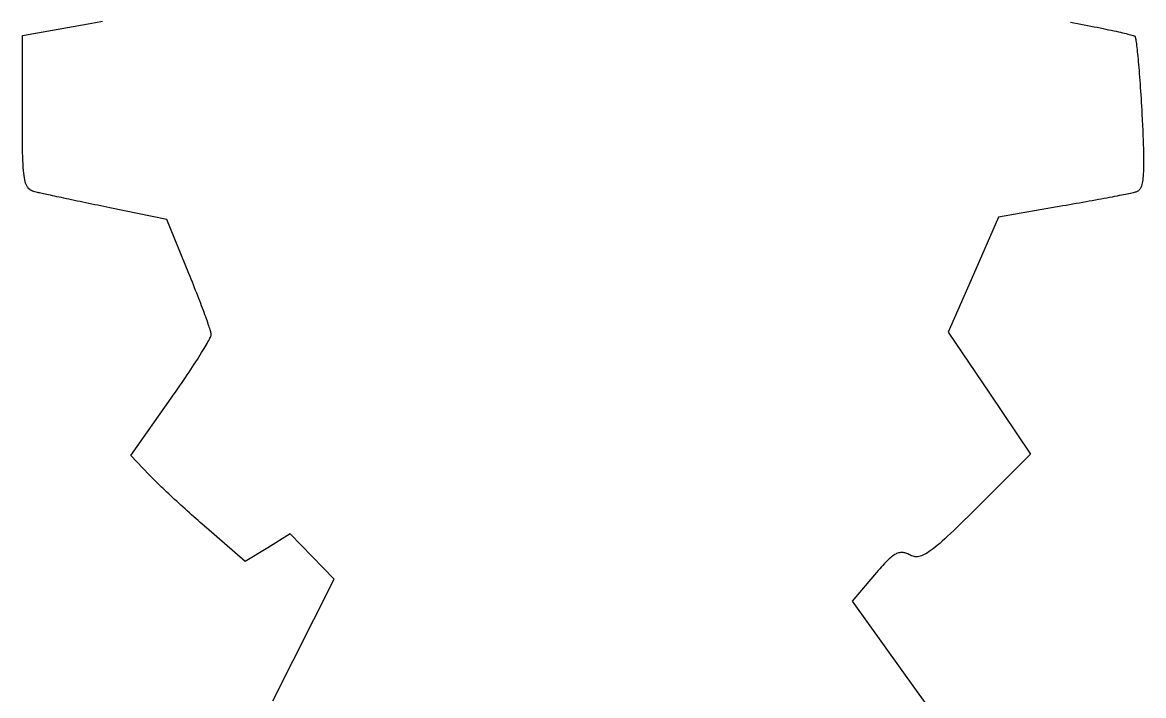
# Model space of a CAD drawing. Extents: x 3.9 to 78.6, y 0.4 to 97.3.
# Drawn here: x 16.33 to 56.89, y 48.54 to 72.92 of the extents above; entities that cross this region are included whole.
import ezdxf

# ---------------------------------------------------------------- set-up
doc = ezdxf.new("R2010")
doc.units = 0
doc.layers.add('LAYER_1', color=7, linetype='CONTINUOUS')

msp = doc.modelspace()

# ---------------------------------------------------------------- linework, layer by layer
at = {"layer": 'LAYER_1', "color": 7}
for p, q in [((16.325, 72.442), (18.708, 72.867)), ((18.708, 72.867), (18.973, 72.915)), ((18.973, 72.915), (19.223, 72.96)), ((54.24, 72.928), (54.368, 72.904)), ((54.368, 72.904), (54.495, 72.88)), ((54.495, 72.88), (54.619, 72.857)), ((54.619, 72.857), (54.742, 72.833)), ((54.742, 72.833), (54.862, 72.81)), ((54.862, 72.81), (54.98, 72.787)), ((54.98, 72.787), (55.095, 72.765)), ((55.095, 72.765), (55.207, 72.743)), ((55.207, 72.743), (55.316, 72.721)), ((55.316, 72.721), (55.422, 72.699)), ((55.422, 72.699), (55.524, 72.678)), ((55.524, 72.678), (55.623, 72.657)), ((55.623, 72.657), (55.718, 72.637)), ((55.718, 72.637), (55.809, 72.618)), ((55.809, 72.618), (55.896, 72.599)), ((16.325, 69.665), (16.325, 72.442)), ((55.896, 72.599), (55.978, 72.58)), ((55.978, 72.58), (56.056, 72.563)), ((56.056, 72.563), (56.13, 72.546)), ((56.13, 72.546), (56.198, 72.53)), ((56.198, 72.53), (56.261, 72.514)), ((56.261, 72.514), (56.319, 72.5)), ((56.319, 72.5), (56.372, 72.486)), ((56.372, 72.486), (56.419, 72.473)), ((56.419, 72.473), (56.46, 72.461)), ((56.46, 72.461), (56.495, 72.45)), ((56.495, 72.45), (56.524, 72.441)), ((56.524, 72.441), (56.547, 72.432)), ((56.547, 72.432), (56.563, 72.424)), ((56.563, 72.424), (56.572, 72.418)), ((56.572, 72.418), (56.578, 72.408)), ((56.578, 72.408), (56.585, 72.391)), ((56.585, 72.391), (56.591, 72.367)), ((56.591, 72.367), (56.598, 72.336)), ((56.598, 72.336), (56.606, 72.298)), ((56.606, 72.298), (56.613, 72.253)), ((56.613, 72.253), (56.621, 72.203)), ((56.621, 72.203), (56.629, 72.146)), ((56.629, 72.146), (56.637, 72.083)), ((56.637, 72.083), (56.645, 72.015)), ((56.645, 72.015), (56.654, 71.94)), ((56.654, 71.94), (56.662, 71.861)), ((56.662, 71.861), (56.671, 71.776)), ((56.671, 71.776), (56.68, 71.687)), ((56.68, 71.687), (56.688, 71.592)), ((56.688, 71.592), (56.697, 71.494)), ((56.697, 71.494), (56.706, 71.39)), ((56.706, 71.39), (56.715, 71.283)), ((56.715, 71.283), (56.724, 71.172)), ((56.724, 71.172), (56.733, 71.056)), ((56.733, 71.056), (56.742, 70.938)), ((56.742, 70.938), (56.751, 70.816)), ((56.751, 70.816), (56.76, 70.691)), ((56.76, 70.691), (56.769, 70.562)), ((56.769, 70.562), (56.778, 70.431)), ((56.778, 70.431), (56.786, 70.298)), ((56.786, 70.298), (56.795, 70.162)), ((56.795, 70.162), (56.803, 70.024)), ((56.803, 70.024), (56.811, 69.884)), ((56.811, 69.884), (56.819, 69.742)), ((16.326, 69.414), (16.325, 69.665)), ((16.326, 69.178), (16.326, 69.414)), ((56.819, 69.742), (56.827, 69.599)), ((56.827, 69.599), (56.837, 69.391)), ((56.837, 69.391), (56.847, 69.194)), ((16.326, 68.957), (16.326, 69.178)), ((16.327, 68.751), (16.326, 68.957)), ((56.847, 69.194), (56.856, 69.007)), ((56.856, 69.007), (56.864, 68.829)), ((16.329, 68.559), (16.327, 68.751)), ((16.331, 68.38), (16.329, 68.559)), ((56.864, 68.829), (56.87, 68.661)), ((56.87, 68.661), (56.876, 68.502)), ((16.334, 68.214), (16.331, 68.38)), ((16.338, 68.061), (16.334, 68.214)), ((56.876, 68.502), (56.881, 68.352)), ((56.881, 68.352), (56.884, 68.21)), ((56.884, 68.21), (56.887, 68.077)), ((16.342, 67.92), (16.338, 68.061)), ((16.348, 67.789), (16.342, 67.92)), ((16.355, 67.67), (16.348, 67.789)), ((56.887, 68.077), (56.888, 67.952)), ((56.888, 67.835), (56.887, 67.726)), ((56.888, 67.952), (56.888, 67.835)), ((16.363, 67.561), (16.355, 67.67)), ((16.372, 67.462), (16.363, 67.561)), ((16.383, 67.373), (16.372, 67.462)), ((16.395, 67.292), (16.383, 67.373)), ((56.871, 67.361), (56.865, 67.286)), ((56.877, 67.442), (56.871, 67.361)), ((56.882, 67.529), (56.877, 67.442)), ((56.885, 67.624), (56.882, 67.529)), ((56.887, 67.726), (56.885, 67.624)), ((16.409, 67.219), (16.395, 67.292)), ((16.424, 67.154), (16.409, 67.219)), ((16.441, 67.096), (16.424, 67.154)), ((16.461, 67.045), (16.441, 67.096)), ((16.482, 67), (16.461, 67.045)), ((16.505, 66.96), (16.482, 67)), ((16.531, 66.926), (16.505, 66.96)), ((56.796, 66.961), (56.78, 66.924)), ((56.811, 67.002), (56.796, 66.961)), ((56.824, 67.048), (56.811, 67.002)), ((56.836, 67.099), (56.824, 67.048)), ((56.847, 67.155), (56.836, 67.099)), ((56.856, 67.218), (56.847, 67.155)), ((56.865, 67.286), (56.856, 67.218)), ((16.558, 66.896), (16.531, 66.926)), ((16.589, 66.871), (16.558, 66.896)), ((16.621, 66.849), (16.589, 66.871)), ((16.656, 66.829), (16.621, 66.849)), ((16.694, 66.813), (16.656, 66.829)), ((16.735, 66.798), (16.694, 66.813)), ((16.779, 66.785), (16.735, 66.798)), ((16.826, 66.773), (16.779, 66.785)), ((16.875, 66.761), (16.826, 66.773)), ((16.907, 66.753), (16.875, 66.761)), ((16.945, 66.745), (16.907, 66.753)), ((16.987, 66.736), (16.945, 66.745)), ((17.034, 66.725), (16.987, 66.736)), ((17.086, 66.714), (17.034, 66.725)), ((17.143, 66.701), (17.086, 66.714)), ((17.203, 66.688), (17.143, 66.701)), ((17.268, 66.674), (17.203, 66.688)), ((17.337, 66.659), (17.268, 66.674)), ((17.41, 66.644), (17.337, 66.659)), ((17.487, 66.627), (17.41, 66.644)), ((17.566, 66.61), (17.487, 66.627)), ((17.649, 66.592), (17.566, 66.61)), ((17.735, 66.574), (17.649, 66.592)), ((17.824, 66.555), (17.735, 66.574)), ((17.916, 66.536), (17.824, 66.555)), ((18.01, 66.516), (17.916, 66.536)), ((55.358, 66.523), (55.252, 66.503)), ((55.46, 66.542), (55.358, 66.523)), ((55.56, 66.561), (55.46, 66.542)), ((55.657, 66.579), (55.56, 66.561)), ((55.75, 66.597), (55.657, 66.579)), ((55.84, 66.614), (55.75, 66.597)), ((55.927, 66.631), (55.84, 66.614)), ((56.009, 66.647), (55.927, 66.631)), ((56.087, 66.663), (56.009, 66.647)), ((56.161, 66.678), (56.087, 66.663)), ((56.231, 66.692), (56.161, 66.678)), ((56.296, 66.706), (56.231, 66.692)), ((56.356, 66.718), (56.296, 66.706)), ((56.412, 66.73), (56.356, 66.718)), ((56.462, 66.741), (56.412, 66.73)), ((56.506, 66.752), (56.462, 66.741)), ((56.545, 66.761), (56.506, 66.752)), ((56.579, 66.769), (56.545, 66.761)), ((56.606, 66.776), (56.579, 66.769)), ((56.628, 66.783), (56.606, 66.776)), ((56.654, 66.793), (56.628, 66.783)), ((56.678, 66.806), (56.654, 66.793)), ((56.701, 66.822), (56.678, 66.806)), ((56.723, 66.842), (56.701, 66.822)), ((56.743, 66.865), (56.723, 66.842)), ((56.762, 66.893), (56.743, 66.865)), ((56.78, 66.924), (56.762, 66.893)), ((18.107, 66.495), (18.01, 66.516)), ((18.206, 66.474), (18.107, 66.495)), ((18.306, 66.453), (18.206, 66.474)), ((18.409, 66.432), (18.306, 66.453)), ((18.512, 66.41), (18.409, 66.432)), ((18.618, 66.388), (18.512, 66.41)), ((18.724, 66.365), (18.618, 66.388)), ((18.832, 66.343), (18.724, 66.365)), ((18.94, 66.32), (18.832, 66.343)), ((19.05, 66.298), (18.94, 66.32)), ((19.159, 66.275), (19.05, 66.298)), ((19.269, 66.252), (19.159, 66.275)), ((19.379, 66.229), (19.269, 66.252)), ((19.489, 66.206), (19.379, 66.229)), ((21.553, 65.779), (19.489, 66.206)), ((53.964, 66.273), (51.642, 65.872)), ((54.087, 66.294), (53.964, 66.273)), ((54.21, 66.316), (54.087, 66.294)), ((54.332, 66.337), (54.21, 66.316)), ((54.452, 66.358), (54.332, 66.337)), ((54.572, 66.38), (54.452, 66.358)), ((54.69, 66.401), (54.572, 66.38)), ((54.806, 66.422), (54.69, 66.401)), ((54.921, 66.442), (54.806, 66.422)), ((55.034, 66.463), (54.921, 66.442)), ((55.144, 66.483), (55.034, 66.463)), ((55.252, 66.503), (55.144, 66.483)), ((22.349, 63.824), (21.553, 65.779)), ((51.642, 65.872), (50.733, 63.789)), ((22.392, 63.72), (22.349, 63.824)), ((22.433, 63.617), (22.392, 63.72)), ((50.733, 63.789), (49.823, 61.707)), ((22.474, 63.514), (22.433, 63.617)), ((22.515, 63.413), (22.474, 63.514)), ((22.554, 63.313), (22.515, 63.413)), ((22.593, 63.214), (22.554, 63.313)), ((22.632, 63.117), (22.593, 63.214)), ((22.669, 63.021), (22.632, 63.117)), ((22.705, 62.927), (22.669, 63.021)), ((22.741, 62.835), (22.705, 62.927)), ((22.775, 62.746), (22.741, 62.835)), ((22.808, 62.658), (22.775, 62.746)), ((22.84, 62.573), (22.808, 62.658)), ((22.871, 62.49), (22.84, 62.573)), ((22.901, 62.41), (22.871, 62.49)), ((22.929, 62.333), (22.901, 62.41)), ((22.956, 62.259), (22.929, 62.333)), ((22.982, 62.188), (22.956, 62.259)), ((23.006, 62.12), (22.982, 62.188)), ((23.028, 62.056), (23.006, 62.12)), ((23.049, 61.995), (23.028, 62.056)), ((23.068, 61.938), (23.049, 61.995)), ((23.086, 61.886), (23.068, 61.938)), ((23.101, 61.837), (23.086, 61.886)), ((23.115, 61.793), (23.101, 61.837)), ((23.127, 61.752), (23.115, 61.793)), ((23.137, 61.717), (23.127, 61.752)), ((23.145, 61.686), (23.137, 61.717)), ((23.151, 61.66), (23.145, 61.686)), ((23.155, 61.64), (23.151, 61.66)), ((49.823, 61.707), (51.31, 59.495)), ((22.974, 61.238), (23.008, 61.297)), ((23.008, 61.297), (23.039, 61.352)), ((23.039, 61.352), (23.066, 61.403)), ((23.066, 61.403), (23.09, 61.45)), ((23.09, 61.45), (23.111, 61.491)), ((23.111, 61.491), (23.127, 61.528)), ((23.127, 61.528), (23.141, 61.56)), ((23.141, 61.56), (23.15, 61.587)), ((23.15, 61.587), (23.155, 61.608)), ((23.157, 61.624), (23.155, 61.64)), ((23.155, 61.608), (23.157, 61.624)), ((22.71, 60.802), (22.761, 60.883)), ((22.761, 60.883), (22.809, 60.961)), ((22.809, 60.961), (22.855, 61.036)), ((22.855, 61.036), (22.898, 61.107)), ((22.898, 61.107), (22.937, 61.174)), ((22.937, 61.174), (22.974, 61.238)), ((22.421, 60.354), (22.483, 60.448)), ((22.483, 60.448), (22.543, 60.541)), ((22.543, 60.541), (22.601, 60.631)), ((22.601, 60.631), (22.657, 60.718)), ((22.657, 60.718), (22.71, 60.802)), ((22.154, 59.953), (22.223, 60.056)), ((22.223, 60.056), (22.291, 60.157)), ((22.291, 60.157), (22.357, 60.256)), ((22.357, 60.256), (22.421, 60.354)), ((21.861, 59.528), (21.936, 59.636)), ((21.936, 59.636), (22.01, 59.743)), ((22.01, 59.743), (22.083, 59.849)), ((22.083, 59.849), (22.154, 59.953)), ((20.248, 57.239), (21.708, 59.309)), ((21.708, 59.309), (21.785, 59.419)), ((21.785, 59.419), (21.861, 59.528)), ((51.31, 59.495), (52.797, 57.284)), ((20.914, 56.537), (20.248, 57.239)), ((52.797, 57.284), (50.847, 55.334)), ((20.951, 56.498), (20.914, 56.537)), ((20.992, 56.456), (20.951, 56.498)), ((21.036, 56.412), (20.992, 56.456)), ((21.083, 56.365), (21.036, 56.412)), ((21.132, 56.315), (21.083, 56.365)), ((21.185, 56.263), (21.132, 56.315)), ((21.24, 56.209), (21.185, 56.263)), ((21.298, 56.153), (21.24, 56.209)), ((21.358, 56.096), (21.298, 56.153)), ((21.421, 56.036), (21.358, 56.096)), ((21.485, 55.975), (21.421, 56.036)), ((21.551, 55.912), (21.485, 55.975)), ((21.619, 55.848), (21.551, 55.912)), ((21.689, 55.782), (21.619, 55.848)), ((21.76, 55.716), (21.689, 55.782)), ((21.833, 55.648), (21.76, 55.716)), ((21.907, 55.58), (21.833, 55.648)), ((21.982, 55.511), (21.907, 55.58)), ((22.057, 55.442), (21.982, 55.511)), ((22.134, 55.372), (22.057, 55.442)), ((22.211, 55.301), (22.134, 55.372)), ((22.288, 55.231), (22.211, 55.301)), ((22.366, 55.161), (22.288, 55.231)), ((50.69, 55.178), (50.541, 55.03)), ((50.847, 55.334), (50.69, 55.178)), ((22.444, 55.09), (22.366, 55.161)), ((22.522, 55.02), (22.444, 55.09)), ((22.6, 54.951), (22.522, 55.02)), ((22.678, 54.882), (22.6, 54.951)), ((22.755, 54.813), (22.678, 54.882)), ((22.832, 54.746), (22.755, 54.813)), ((50.4, 54.89), (50.266, 54.759)), ((50.541, 55.03), (50.4, 54.89)), ((22.908, 54.679), (22.832, 54.746)), ((22.983, 54.614), (22.908, 54.679)), ((24.385, 53.393), (22.983, 54.614)), ((26.018, 54.402), (25.201, 53.897)), ((26.814, 53.58), (26.018, 54.402)), ((49.905, 54.413), (49.798, 54.313)), ((50.019, 54.521), (49.905, 54.413)), ((50.139, 54.636), (50.019, 54.521)), ((50.266, 54.759), (50.139, 54.636)), ((49.426, 53.983), (49.346, 53.918)), ((49.511, 54.055), (49.426, 53.983)), ((49.601, 54.134), (49.511, 54.055)), ((49.697, 54.22), (49.601, 54.134)), ((49.798, 54.313), (49.697, 54.22)), ((25.201, 53.897), (24.385, 53.393)), ((27.61, 52.759), (26.814, 53.58)), ((47.769, 53.566), (47.729, 53.533)), ((47.809, 53.596), (47.769, 53.566)), ((47.847, 53.623), (47.809, 53.596)), ((47.883, 53.646), (47.847, 53.623)), ((47.919, 53.666), (47.883, 53.646)), ((47.955, 53.683), (47.919, 53.666)), ((47.989, 53.697), (47.955, 53.683)), ((48.023, 53.708), (47.989, 53.697)), ((48.056, 53.716), (48.023, 53.708)), ((48.089, 53.721), (48.056, 53.716)), ((48.122, 53.724), (48.089, 53.721)), ((48.155, 53.723), (48.122, 53.724)), ((48.188, 53.721), (48.155, 53.723)), ((48.221, 53.715), (48.188, 53.721)), ((48.254, 53.707), (48.221, 53.715)), ((48.288, 53.697), (48.254, 53.707)), ((48.323, 53.685), (48.288, 53.697)), ((48.358, 53.67), (48.323, 53.685)), ((48.394, 53.653), (48.358, 53.67)), ((48.431, 53.634), (48.394, 53.653)), ((48.47, 53.614), (48.431, 53.634)), ((48.508, 53.598), (48.47, 53.614)), ((48.547, 53.586), (48.508, 53.598)), ((48.586, 53.576), (48.547, 53.586)), ((48.626, 53.571), (48.586, 53.576)), ((48.667, 53.569), (48.626, 53.571)), ((48.71, 53.571), (48.667, 53.569)), ((48.754, 53.578), (48.71, 53.571)), ((48.8, 53.589), (48.754, 53.578)), ((48.848, 53.604), (48.8, 53.589)), ((48.899, 53.625), (48.848, 53.604)), ((48.952, 53.65), (48.899, 53.625)), ((49.009, 53.681), (48.952, 53.65)), ((49.069, 53.716), (49.009, 53.681)), ((49.132, 53.758), (49.069, 53.716)), ((49.199, 53.805), (49.132, 53.758)), ((49.27, 53.858), (49.199, 53.805)), ((49.346, 53.918), (49.27, 53.858)), ((47.397, 53.198), (47.341, 53.135)), ((47.45, 53.257), (47.397, 53.198)), ((47.502, 53.312), (47.45, 53.257)), ((47.551, 53.364), (47.502, 53.312)), ((47.598, 53.412), (47.551, 53.364)), ((47.643, 53.456), (47.598, 53.412)), ((47.687, 53.496), (47.643, 53.456)), ((47.729, 53.533), (47.687, 53.496)), ((25.389, 48.358), (27.61, 52.759)), ((47.157, 52.92), (46.349, 51.957)), ((47.221, 52.996), (47.157, 52.92)), ((47.282, 53.067), (47.221, 52.996)), ((47.341, 53.135), (47.282, 53.067)), ((46.349, 51.957), (48.657, 48.725)), ((48.657, 48.725), (49.199, 47.972))]:
    msp.add_line(p, q, dxfattribs=at)

doc.saveas('drawing.dxf')
